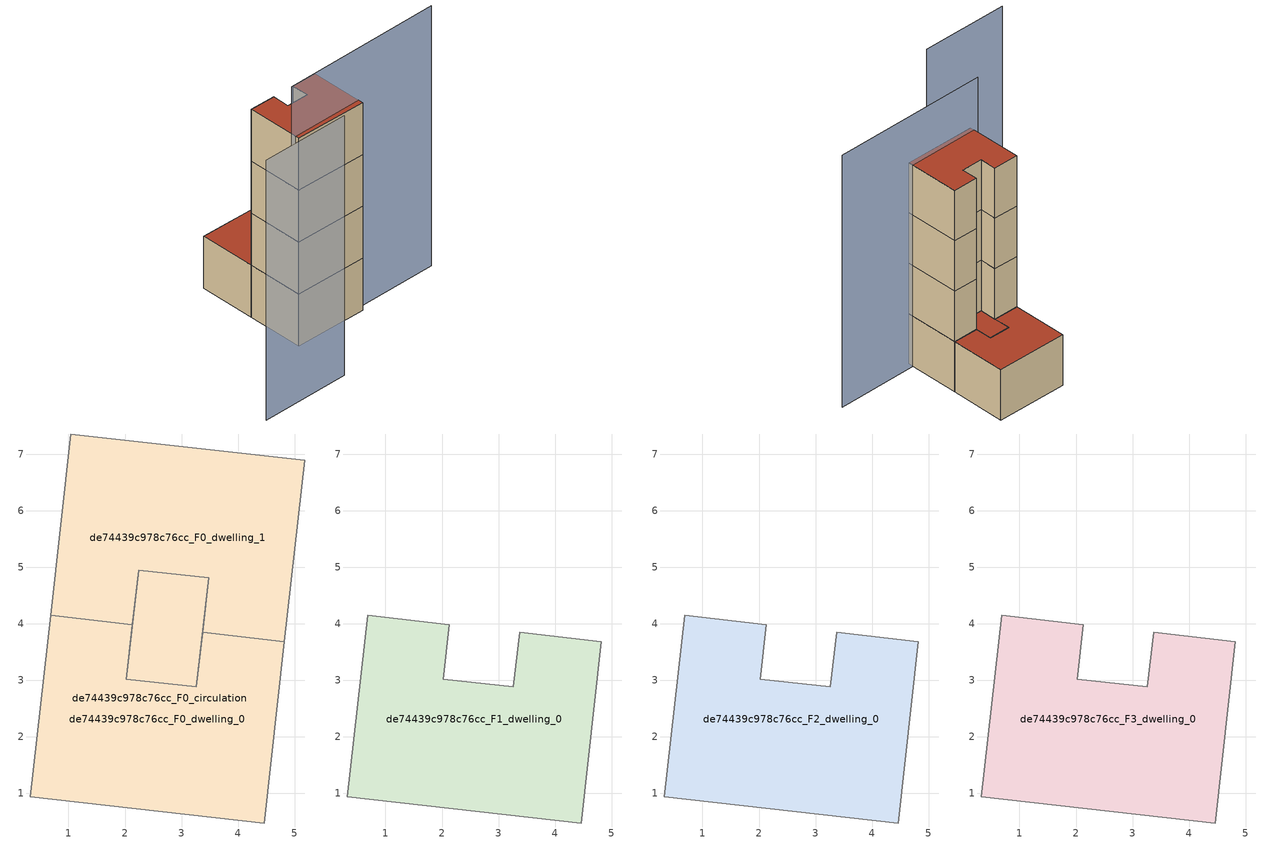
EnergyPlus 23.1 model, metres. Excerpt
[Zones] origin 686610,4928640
de74439c978c76cc_F0_dwelling_0
 floor ground (EU_floor_Construction): 3.48,4.81 3.26,2.88 2.02,3.02 2.13,3.98 2.24,4.95 z0; 4.82,3.68 4.46,0.48 0.33,0.94 0.68,4.15 2.13,3.98 2.02,3.02 3.26,2.88 3.37,3.85 z0
 wall adiabatic (EU_wall_Construction): 3.37,3.85 3.26,2.88 2.02,3.02 2.13,3.98 / 0.68,4.15 0.33,0.94 4.46,0.48 4.82,3.68 z0:3
 wall to de74439c978c76cc_F0_dwelling_1 (EU_wall_Construction): 4.82,3.68 3.37,3.85 / 2.13,3.98 0.68,4.15 z0:3
 roof outside (EU_floor_Construction): 3.26,2.88 3.48,4.81 2.24,4.95 2.13,3.98 2.02,3.02 z3
de74439c978c76cc_F0_dwelling_1
 floor ground (EU_floor_Construction): 3.48,4.81 3.26,2.88 2.02,3.02 2.13,3.98 2.24,4.95 z0; 5.17,6.89 4.82,3.68 3.37,3.85 3.48,4.8 3.48,4.81 2.24,4.95 2.13,3.98 0.68,4.15 1.04,7.35 z0
 wall adiabatic (EU_wall_Construction): 2.13,3.98 2.24,4.95 / 3.48,4.81 3.37,3.85 / 4.82,3.68 5.17,6.89 1.04,7.35 0.68,4.15 z0:3
 wall to de74439c978c76cc_F0_circulation (EU_wall_Construction): 2.24,4.95 3.48,4.81 z0:3
 roof outside (EU_roof_Construction): 4.82,3.68 5.17,6.89 1.04,7.35 0.68,4.15 2.13,3.98 2.24,4.95 3.48,4.81 3.48,4.8 3.37,3.85 z3; 3.26,2.88 3.48,4.81 2.24,4.95 2.13,3.98 2.02,3.02 z3
de74439c978c76cc_F0_circulation
 floor ground (EU_floor_Construction): 3.48,4.81 3.26,2.88 2.02,3.02 2.13,3.98 2.24,4.95 z0; 4.82,3.68 4.46,0.48 0.33,0.94 0.68,4.15 2.13,3.98 2.02,3.02 3.26,2.88 3.37,3.85 z0; 5.17,6.89 4.82,3.68 3.37,3.85 3.48,4.8 3.48,4.81 2.24,4.95 2.13,3.98 0.68,4.15 1.04,7.35 z0
 wall adiabatic (EU_wall_Construction): 2.24,4.95 2.02,3.02 3.26,2.88 3.48,4.81 z0:3
 roof outside (EU_roof_Construction): 4.46,0.48 4.82,3.68 3.37,3.85 3.26,2.88 2.02,3.02 2.13,3.98 0.68,4.15 0.33,0.94 z3; 3.26,2.88 3.48,4.81 2.24,4.95 2.13,3.98 2.02,3.02 z3; 4.82,3.68 5.17,6.89 1.04,7.35 0.68,4.15 2.13,3.98 2.24,4.95 3.48,4.81 3.48,4.8 3.37,3.85 z3
de74439c978c76cc_F1_dwelling_0
 floor to de74439c978c76cc_F0_dwelling_0 (EU_floor_Construction): 4.82,3.68 4.46,0.48 0.33,0.94 0.68,4.15 2.13,3.98 2.02,3.02 3.26,2.88 3.37,3.85 z3
 wall adiabatic (EU_wall_Construction): 4.46,0.48 4.82,3.68 3.37,3.85 3.26,2.88 2.02,3.02 2.13,3.98 0.68,4.15 0.33,0.94 4.46,0.48 z3:6
de74439c978c76cc_F2_dwelling_0
 floor to de74439c978c76cc_F1_dwelling_0 (EU_floor_Construction): 4.82,3.68 4.46,0.48 0.33,0.94 0.68,4.15 2.13,3.98 2.02,3.02 3.26,2.88 3.37,3.85 z6
 wall adiabatic (EU_wall_Construction): 4.46,0.48 4.82,3.68 3.37,3.85 3.26,2.88 2.02,3.02 2.13,3.98 0.68,4.15 0.33,0.94 4.46,0.48 z6:9
de74439c978c76cc_F3_dwelling_0
 floor to de74439c978c76cc_F2_dwelling_0 (EU_floor_Construction): 4.82,3.68 4.46,0.48 0.33,0.94 0.68,4.15 2.13,3.98 2.02,3.02 3.26,2.88 3.37,3.85 z9
 wall adiabatic (EU_wall_Construction): 4.46,0.48 4.82,3.68 3.37,3.85 3.26,2.88 2.02,3.02 2.13,3.98 0.68,4.15 0.33,0.94 4.46,0.48 z9:12
 roof outside (EU_roof_Construction): 4.46,0.48 4.82,3.68 3.37,3.85 3.26,2.88 2.02,3.02 2.13,3.98 0.68,4.15 0.33,0.94 z12
shading: -0.11,-2.19 -5.21,-1.68 / 9.27,0.3 0.09,1.19 z0:15
[Building]
EU S2 Campaign: North Axis=0; Terrain=City; Solar Distribution=FullExterior
[Site:Location]
Bologna: Latitude=44.5; Longitude=11.25; Time Zone=1; Elevation=37
[SizingPeriod:WeatherFileDays]
AnnualSizingPeriod: Begin Month=1; Begin Day of Month=1; End Month=12; End Day of Month=31; Day of Week for Start Day=Monday; Use Weather File Daylight Saving Period=No; Use Weather File Rain and Snow Indicators=No
[MATERIAL]
EU_InternalMass_Material: Roughness=MediumRough; Thickness=0.1; Conductivity=1; Density=1800; Specific Heat=900; Thermal Absorptance=0.9; Solar Absorptance=0.7; Visible Absorptance=0.7
[MATERIAL:NOMASS] Roughness=MediumRough; Thermal Absorptance=0.9; Solar Absorptance=0.7; Visible Absorptance=0.7
Name | Thermal Resistance
EU_wall_NoMass | 0.937881
EU_roof_NoMass | 0.548572
EU_floor_NoMass | 0.71348
[CONSTRUCTION]
EU_wall_Construction: EU_wall_NoMass
EU_roof_Construction: EU_roof_NoMass
EU_floor_Construction: EU_floor_NoMass
EU_InternalMass_Construction: EU_InternalMass_Material
[ZONE] Type=1; Multiplier=1; Ceiling Height=autocalculate; Floor Area=autocalculate; Part of Total Floor Area=Yes
Name | Volume
de74439c978c76cc_F0_dwelling_0 | 43.8933
de74439c978c76cc_F1_dwelling_0 | 36.6445
de74439c978c76cc_F2_dwelling_0; de74439c978c76cc_F3_dwelling_0 | 36.6453
de74439c978c76cc_F0_dwelling_1 | 43.894
de74439c978c76cc_F0_circulation | 80.5386
[INTERNALMASS] Construction=EU_InternalMass_Construction
Name | Zone or ZoneList | Surface Area
de74439c978c76cc_F0_dwelling_0_EU_InternalMass | de74439c978c76cc_F0_dwelling_0 | 12.215
de74439c978c76cc_F0_dwelling_1_EU_InternalMass | de74439c978c76cc_F0_dwelling_1 | 12.215
de74439c978c76cc_F1_dwelling_0_EU_InternalMass | de74439c978c76cc_F1_dwelling_0 | 26.8462
de74439c978c76cc_F2_dwelling_0_EU_InternalMass | de74439c978c76cc_F2_dwelling_0 | 26.8462
de74439c978c76cc_F3_dwelling_0_EU_InternalMass | de74439c978c76cc_F3_dwelling_0 | 26.8462
[OTHEREQUIPMENT] Fuel Type=Electricity; Design Level Calculation Method=Watts/Area; Power per Zone Floor Area=1; Fraction Latent=0; Fraction Radiant=0; Fraction Lost=0; Carbon Dioxide Generation Rate=0; EndUse Subcategory=EU_Step8_InternalGains
Name | Zone or ZoneList or Space or SpaceList | Schedule
EU_Step8_InternalGain_de74439c978c76cc_F0_dwelling_0_f000 | de74439c978c76cc_F0_dwelling_0 | EU_Step8_GainSchedule_de74439c978c76cc_F0_dwelling_0_f000
EU_Step8_InternalGain_de74439c978c76cc_F0_dwelling_1_f000 | de74439c978c76cc_F0_dwelling_1 | EU_Step8_GainSchedule_de74439c978c76cc_F0_dwelling_1_f000
EU_Step8_InternalGain_de74439c978c76cc_F1_dwelling_0_f000 | de74439c978c76cc_F1_dwelling_0 | EU_Step8_GainSchedule_de74439c978c76cc_F1_dwelling_0_f000
EU_Step8_InternalGain_de74439c978c76cc_F2_dwelling_0_f000 | de74439c978c76cc_F2_dwelling_0 | EU_Step8_GainSchedule_de74439c978c76cc_F2_dwelling_0_f000
EU_Step8_InternalGain_de74439c978c76cc_F3_dwelling_0_f000 | de74439c978c76cc_F3_dwelling_0 | EU_Step8_GainSchedule_de74439c978c76cc_F3_dwelling_0_f000
[ZONEINFILTRATION:DESIGNFLOWRATE]
EU_Circulation_Infiltration_de74439c978c76cc_F0_circulation: Zone or ZoneList or Space or SpaceList=de74439c978c76cc_F0_circulation; Schedule=EU_AlwaysOn; Design Flow Rate Calculation Method=Flow/Area; Flow Rate per Floor Area=0.0005; Constant Term Coefficient=1; Temperature Term Coefficient=0; Velocity Term Coefficient=0; Velocity Squared Term Coefficient=0
[ZONEVENTILATION:DESIGNFLOWRATE] Schedule=EU_AlwaysOn; Design Flow Rate Calculation Method=AirChanges/Hour; Air Changes per Hour=0.687892; Ventilation Type=Natural; Fan Pressure Rise=0; Fan Total Efficiency=1; Constant Term Coefficient=1; Temperature Term Coefficient=0; Velocity Term Coefficient=0; Velocity Squared Term Coefficient=0; Minimum Indoor Temperature=-100; Maximum Indoor Temperature=100; Delta Temperature=-100; Minimum Outdoor Temperature=-100; Maximum Outdoor Temperature=100; Maximum Wind Speed=40
Name | Zone or ZoneList or Space or SpaceList
EU_ConstantAir_de74439c978c76cc_F0_dwelling_0 | de74439c978c76cc_F0_dwelling_0
EU_ConstantAir_de74439c978c76cc_F0_dwelling_1 | de74439c978c76cc_F0_dwelling_1
EU_ConstantAir_de74439c978c76cc_F1_dwelling_0 | de74439c978c76cc_F1_dwelling_0
EU_ConstantAir_de74439c978c76cc_F2_dwelling_0 | de74439c978c76cc_F2_dwelling_0
EU_ConstantAir_de74439c978c76cc_F3_dwelling_0 | de74439c978c76cc_F3_dwelling_0
[HVACTEMPLATE:THERMOSTAT] Constant Heating Setpoint=20; Constant Cooling Setpoint=50
EU_HeatOnly_de74439c978c76cc_F0_dwelling_0; EU_HeatOnly_de74439c978c76cc_F0_dwelling_1; EU_HeatOnly_de74439c978c76cc_F1_dwelling_0; EU_HeatOnly_de74439c978c76cc_F2_dwelling_0; EU_HeatOnly_de74439c978c76cc_F3_dwelling_0
[HVACTEMPLATE:ZONE:IDEALLOADSAIRSYSTEM] System Availability Schedule=EU_AlwaysOn; Maximum Heating Supply Air Temperature=50; Minimum Cooling Supply Air Temperature=13; Maximum Heating Supply Air Humidity Ratio=0.0156; Minimum Cooling Supply Air Humidity Ratio=0.0077; Heating Limit=NoLimit; Cooling Limit=NoLimit; Heating Availability Schedule=EU_AlwaysOn; Cooling Availability Schedule=EU_CoolingOff; Dehumidification Control Type=ConstantSensibleHeatRatio; Cooling Sensible Heat Ratio=0.7; Dehumidification Setpoint=60; Humidification Control Type=None; Humidification Setpoint=30; Outdoor Air Method=None; Outdoor Air Flow Rate per Person=0.00944; Outdoor Air Flow Rate per Zone Floor Area=0; Outdoor Air Flow Rate per Zone=0; Demand Controlled Ventilation Type=None; Outdoor Air Economizer Type=NoEconomizer; Heat Recovery Type=None; Sensible Heat Recovery Effectiveness=0.7; Latent Heat Recovery Effectiveness=0.65
Name | Template Thermostat
de74439c978c76cc_F0_dwelling_0 | EU_HeatOnly_de74439c978c76cc_F0_dwelling_0
de74439c978c76cc_F0_dwelling_1 | EU_HeatOnly_de74439c978c76cc_F0_dwelling_1
de74439c978c76cc_F1_dwelling_0 | EU_HeatOnly_de74439c978c76cc_F1_dwelling_0
de74439c978c76cc_F2_dwelling_0 | EU_HeatOnly_de74439c978c76cc_F2_dwelling_0
de74439c978c76cc_F3_dwelling_0 | EU_HeatOnly_de74439c978c76cc_F3_dwelling_0
[SIZING:ZONE] Zone Cooling Design Supply Air Temperature Input Method=SupplyAirTemperature; Zone Cooling Design Supply Air Temperature=13; Zone Heating Design Supply Air Temperature Input Method=SupplyAirTemperature; Zone Heating Design Supply Air Temperature=50; Zone Cooling Design Supply Air Humidity Ratio=0.008; Zone Heating Design Supply Air Humidity Ratio=0.008; Cooling Design Air Flow Method=DesignDay; Cooling Design Air Flow Rate=0; Cooling Minimum Air Flow per Zone Floor Area=0.000762; Cooling Minimum Air Flow=0; Cooling Minimum Air Flow Fraction=0.2; Heating Design Air Flow Method=DesignDay; Heating Design Air Flow Rate=0; Heating Maximum Air Flow per Zone Floor Area=0.002032; Heating Maximum Air Flow=0.141576; Heating Maximum Air Flow Fraction=0.3; Account for Dedicated Outdoor Air System=No; Dedicated Outdoor Air System Control Strategy=NeutralSupplyAir; Dedicated Outdoor Air Low Setpoint Temperature for Design=autosize; Dedicated Outdoor Air High Setpoint Temperature for Design=autosize; Zone Load Sizing Method=Sensible Load Only No Latent Load; Zone Latent Cooling Design Supply Air Humidity Ratio Input Method=HumidityRatioDifference; Zone Cooling Design Supply Air Humidity Ratio Difference=0.005; Zone Latent Heating Design Supply Air Humidity Ratio Input Method=HumidityRatioDifference; Zone Humidification Design Supply Air Humidity Ratio Difference=0.005
de74439c978c76cc_F0_dwelling_0; de74439c978c76cc_F0_dwelling_1; de74439c978c76cc_F1_dwelling_0; de74439c978c76cc_F2_dwelling_0; de74439c978c76cc_F3_dwelling_0
[SCHEDULE:CONSTANT]
Name | Hourly Value
EU_AlwaysOn | 1
EU_CoolingOff | 0
[SCHEDULE:FILE] Column Number=1; Rows to Skip at Top=0; Number of Hours of Data=8760; Column Separator=Comma; Interpolate to Timestep=No; Minutes per Item=60; Adjust Schedule for Daylight Savings=Yes
Name | File
EU_Step8_GainSchedule_de74439c978c76cc_F0_dwelling_0_f000 | ../../schedules/de74439c978c76cc/de74439c978c76cc_F0_dwelling_0_f000_gain.csv
EU_Step8_GainSchedule_de74439c978c76cc_F0_dwelling_1_f000 | ../../schedules/de74439c978c76cc/de74439c978c76cc_F0_dwelling_1_f000_gain.csv
EU_Step8_GainSchedule_de74439c978c76cc_F1_dwelling_0_f000 | ../../schedules/de74439c978c76cc/de74439c978c76cc_F1_dwelling_0_f000_gain.csv
EU_Step8_GainSchedule_de74439c978c76cc_F2_dwelling_0_f000 | ../../schedules/de74439c978c76cc/de74439c978c76cc_F2_dwelling_0_f000_gain.csv
EU_Step8_GainSchedule_de74439c978c76cc_F3_dwelling_0_f000 | ../../schedules/de74439c978c76cc/de74439c978c76cc_F3_dwelling_0_f000_gain.csv
